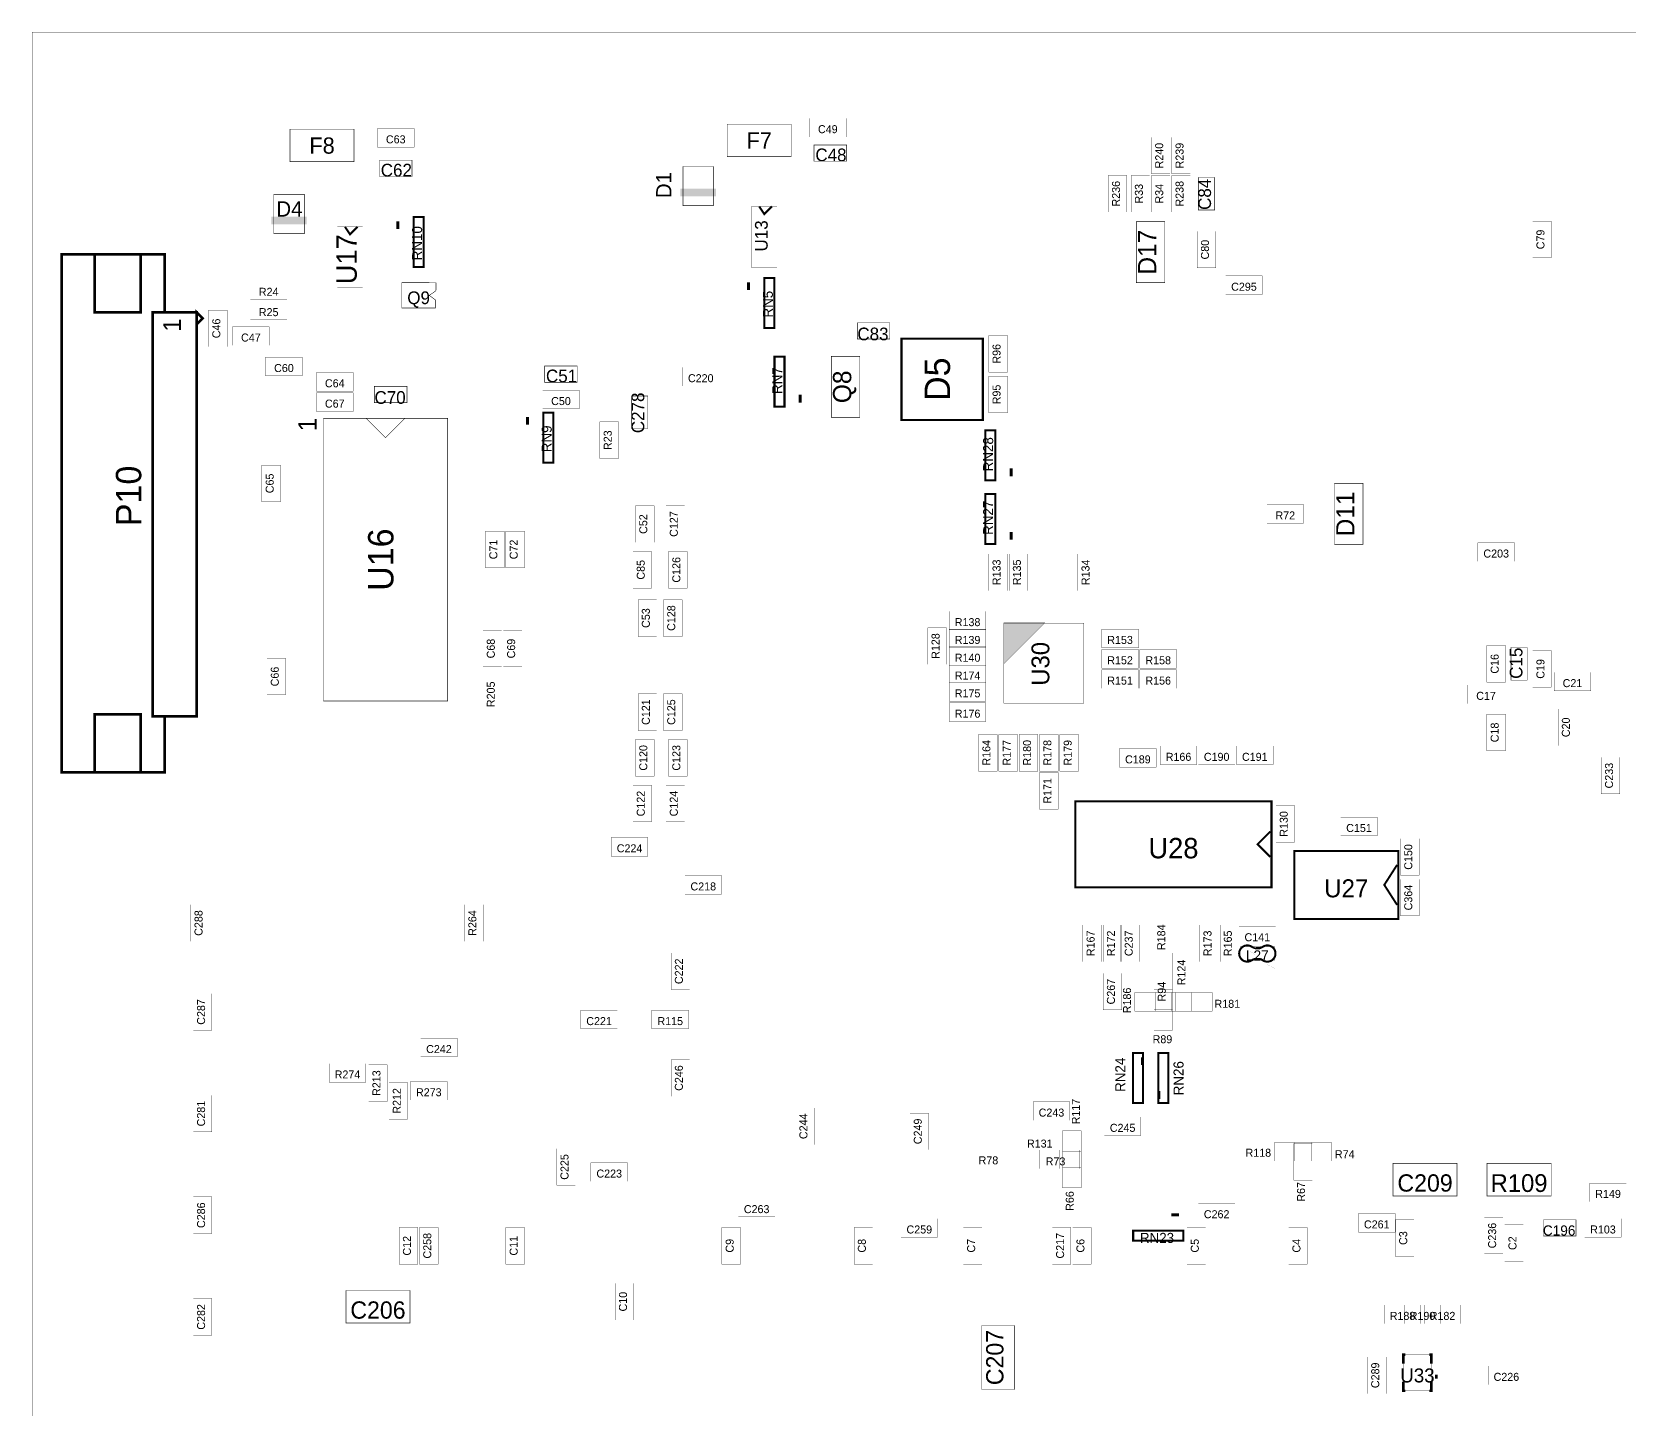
# Model space of a CAD drawing. Extents: x -13.6 to 13.6, y -11.8 to 11.8.
# Drawn here: x -13.6 to -0.03, y 0.07 to 11.77 of the extents above; entities that cross this region are included whole.
import ezdxf
from ezdxf.enums import TextEntityAlignment as Align

# ---------------------------------------------------------------- set-up
doc = ezdxf.new("R2010")
doc.units = 0
for name, color, linetype in [('ASSEMBLY_OUTLIN', 15, 'CONTINUOUS'), ('ASSEMBLY_REF_DE', 15, 'CONTINUOUS'), ('BOARD_OUTLINE', 10, 'CONTINUOUS')]:
    doc.layers.add(name, color=color, linetype=linetype)
doc.styles.add('STYLE_0', font='TXT', dxfattribs={"height": 0.1295399})
doc.styles.add('STYLE_12', font='TXT', dxfattribs={"height": 0.1381759})
doc.styles.add('STYLE_13', font='TXT', dxfattribs={"height": 0.1295399})
doc.styles.add('STYLE_14', font='TXT', dxfattribs={"height": 0.0849999})
doc.styles.add('STYLE_16', font='TXT', dxfattribs={"height": 0.1468119})
doc.styles.add('STYLE_17', font='TXT', dxfattribs={"height": 0.1079499})
doc.styles.add('STYLE_18', font='TXT', dxfattribs={"height": 0.1511299})
doc.styles.add('STYLE_19', font='TXT', dxfattribs={"height": 0.1079499})
doc.styles.add('STYLE_2', font='TXT', dxfattribs={"height": 0.1468119})
doc.styles.add('STYLE_20', font='TXT', dxfattribs={"height": 0.0849999})
doc.styles.add('STYLE_22', font='TXT', dxfattribs={"height": 0.0679999})
doc.styles.add('STYLE_23', font='TXT', dxfattribs={"height": 0.0679999})
doc.styles.add('STYLE_24', font='TXT', dxfattribs={"height": 0.1189999})
doc.styles.add('STYLE_25', font='TXT', dxfattribs={"height": 0.0863599})
doc.styles.add('STYLE_28', font='TXT', dxfattribs={"height": 0.1512999})
doc.styles.add('STYLE_3', font='TXT', dxfattribs={"height": 0.1727199})
doc.styles.add('STYLE_31', font='TXT', dxfattribs={"height": 0.155448})
doc.styles.add('STYLE_5', font='TXT', dxfattribs={"height": 0.1529999})
doc.styles.add('STYLE_52', font='TXT', dxfattribs={"height": 0.1733999})
doc.styles.add('STYLE_9', font='TXT', dxfattribs={"height": 0.2158999})

msp = doc.modelspace()

# ---------------------------------------------------------------- linework, layer by layer
at = {"layer": 'ASSEMBLY_OUTLIN'}
for points, const_width in [([(-6.68457, 10.873285), (-6.68457, 11.031385), (-6.99567, 11.031385), (-6.99567, 10.873285), (-6.68457, 10.873285)], 0.002), ([(-10.864496, 10.663029), (-10.864496, 10.939381), (-11.408564, 10.939381), (-11.408564, 10.663029), (-10.864496, 10.663029)], 0.004318), ([(-10.35487, 10.786925), (-10.35487, 10.945025), (-10.66597, 10.945025), (-10.66597, 10.786925), (-10.35487, 10.786925)], 0.002), ([(-7.151016, 10.706209), (-7.151016, 10.982561), (-7.695084, 10.982561), (-7.695084, 10.706209), (-7.151016, 10.706209)], 0.004318), ([(-3.93278, 10.559295), (-3.93278, 10.870395), (-4.09088, 10.870395), (-4.09088, 10.559295), (-3.93278, 10.559295)], 0.002), ([(-3.76006, 10.559295), (-3.76006, 10.870395), (-3.91816, 10.870395), (-3.91816, 10.559295), (-3.76006, 10.559295)], 0.002), ([(-6.680354, 10.667347), (-6.680354, 10.805523), (-6.956706, 10.805523), (-6.956706, 10.667347), (-6.680354, 10.667347)], 0.004318), ([(-10.372244, 10.537807), (-10.372244, 10.675983), (-10.648596, 10.675983), (-10.648596, 10.537807), (-10.372244, 10.537807)], 0.004318), ([(-7.81201, 10.289165), (-7.81201, 10.622365), (-8.07041, 10.622365), (-8.07041, 10.289165), (-7.81201, 10.289165)], 0.0051), ([(-4.29981, 10.235445), (-4.29981, 10.546545), (-4.45791, 10.546545), (-4.45791, 10.235445), (-4.29981, 10.235445)], 0.002), ([(-4.1055, 10.235445), (-4.1055, 10.546545), (-4.2636, 10.546545), (-4.2636, 10.235445), (-4.1055, 10.235445)], 0.002), ([(-3.93278, 10.235445), (-3.93278, 10.546545), (-4.09088, 10.546545), (-4.09088, 10.235445), (-3.93278, 10.235445)], 0.002), ([(-3.76006, 10.235445), (-3.76006, 10.546545), (-3.91816, 10.546545), (-3.91816, 10.235445), (-3.76006, 10.235445)], 0.002), ([(-3.554122, 10.252819), (-3.554122, 10.529171), (-3.692298, 10.529171), (-3.692298, 10.252819), (-3.554122, 10.252819)], 0.004318), ([(-11.288, 10.051675), (-11.288, 10.384875), (-11.5464, 10.384875), (-11.5464, 10.051675), (-11.288, 10.051675)], 0.0051), ([(-10.2735777, 9.7682531), (-10.2735777, 10.1932738), (-10.3585991, 10.1932738), (-10.3585991, 9.7682531), (-10.2735777, 9.7682531)], 0.017272), ([(-7.27192, 9.764885), (-7.27192, 10.283045), (-7.48782, 10.283045), (-7.48782, 9.764885), (-7.27192, 9.764885)], 0.002), ([(-7.3151, 10.283045), (-7.37987, 10.218275), (-7.42305, 10.283045)], 0.017272), ([(-10.79109, 9.592165), (-10.79109, 10.110325), (-11.00699, 10.110325), (-11.00699, 9.592165), (-10.79109, 9.592165)], 0.002), ([(-10.83427, 10.110325), (-10.89904, 10.045555), (-10.94222, 10.110325)], 0.017272), ([(-10.49291, 10.157585), (-10.49291, 10.091285)], 0.0255), ([(-3.977286, 9.635345), (-3.977286, 10.153505), (-4.219094, 10.153505), (-4.219094, 9.635345), (-3.977286, 9.635345)], 0.004318), ([(-3.54416, 9.760465), (-3.54416, 10.071565), (-3.70226, 10.071565), (-3.70226, 9.760465), (-3.54416, 9.760465)], 0.002), ([(-0.69428, 9.846825), (-0.69428, 10.157925), (-0.85238, 10.157925), (-0.85238, 9.846825), (-0.69428, 9.846825)], 0.002), ([(-12.47375, 9.384085), (-12.4734454, 9.877085), (-13.34925, 9.877085), (-13.34925, 5.474085), (-12.47375, 5.474085), (-12.47375, 5.950085), (-12.20175, 5.950085), (-12.20175, 9.384085), (-12.47375, 9.384085)], 0.0221), ([(-12.67775, 9.384085), (-12.67775, 9.877085), (-13.06875, 9.877085), (-13.06875, 9.384085), (-12.67775, 9.384085)], 0.0221), ([(-11.43437, 9.491525), (-11.43437, 9.649625), (-11.74547, 9.649625), (-11.74547, 9.491525), (-11.43437, 9.491525)], 0.002), ([(-10.168348, 9.634395), (-10.169298, 9.566257), (-10.225432, 9.527395), (-10.173616, 9.488533), (-10.173616, 9.419445), (-10.458604, 9.419445), (-10.458604, 9.635345), (-10.168348, 9.634395)], 0.004318), ([(-7.51349, 9.639425), (-7.51349, 9.573125)], 0.0255), ([(-7.2941577, 9.2500931), (-7.2941577, 9.6751138), (-7.3791791, 9.6751138), (-7.3791791, 9.2500931), (-7.2941577, 9.2500931)], 0.017272), ([(-3.1494234, 9.534705), (-3.1494234, 9.692805), (-3.4605234, 9.692805), (-3.4605234, 9.534705), (-3.1494234, 9.534705)], 0.002), ([(-12.20175, 5.950085), (-12.20175, 9.384085), (-12.57575, 9.384085), (-12.57575, 5.950085), (-12.20175, 5.950085)], 0.0221), ([(-12.20175, 9.384085), (-12.15075, 9.333085), (-12.20175, 9.282085), (-12.20175, 9.384085)], 0.0221), ([(-11.94267, 9.091175), (-11.94267, 9.402275), (-12.10077, 9.402275), (-12.10077, 9.091175), (-11.94267, 9.091175)], 0.002), ([(-11.43437, 9.318805), (-11.43437, 9.476905), (-11.74547, 9.476905), (-11.74547, 9.318805), (-11.43437, 9.318805)], 0.002), ([(-11.5855, 9.102905), (-11.5855, 9.261005), (-11.8966, 9.261005), (-11.8966, 9.102905), (-11.5855, 9.102905)], 0.002), ([(-6.313324, 9.156047), (-6.313324, 9.294223), (-6.589676, 9.294223), (-6.589676, 9.156047), (-6.313324, 9.156047)], 0.004318), ([(-5.52313, 8.469485), (-5.52313, 9.160365), (-6.21401, 9.160365), (-6.21401, 8.469485), (-5.52313, 8.469485)], 0.017272), ([(-5.31454, 8.875275), (-5.31454, 9.186375), (-5.47264, 9.186375), (-5.47264, 8.875275), (-5.31454, 8.875275)], 0.002), ([(-11.30483, 8.843825), (-11.30483, 9.001925), (-11.61593, 9.001925), (-11.61593, 8.843825), (-11.30483, 8.843825)], 0.002), ([(-7.2078409, 8.5808462), (-7.2078409, 9.0058669), (-7.2928623, 9.0058669), (-7.2928623, 8.5808462), (-7.2078409, 8.5808462)], 0.017272), ([(-6.568086, 8.491075), (-6.568086, 9.009235), (-6.809894, 9.009235), (-6.809894, 8.491075), (-6.568086, 8.491075)], 0.004318), ([(-10.87303, 8.714285), (-10.87303, 8.872385), (-11.18413, 8.872385), (-11.18413, 8.714285), (-10.87303, 8.714285)], 0.002), ([(-8.968894, 8.789017), (-8.968894, 8.927193), (-9.245246, 8.927193), (-9.245246, 8.789017), (-8.968894, 8.789017)], 0.004318), ([(-7.76407, 8.757465), (-7.76407, 8.915565), (-8.07517, 8.915565), (-8.07517, 8.757465), (-7.76407, 8.757465)], 0.002), ([(-5.31454, 8.529835), (-5.31454, 8.840935), (-5.47264, 8.840935), (-5.47264, 8.529835), (-5.31454, 8.529835)], 0.002), ([(-10.87303, 8.541565), (-10.87303, 8.699665), (-11.18413, 8.699665), (-11.18413, 8.541565), (-10.87303, 8.541565)], 0.002), ([(-10.415424, 8.616297), (-10.415424, 8.754473), (-10.691776, 8.754473), (-10.691776, 8.616297), (-10.415424, 8.616297)], 0.004318), ([(-8.95152, 8.563155), (-8.95152, 8.721255), (-9.26262, 8.721255), (-9.26262, 8.563155), (-8.95152, 8.563155)], 0.002), ([(-7.07353, 8.616535), (-7.07353, 8.682835)], 0.0255), ([(-8.368692, 8.396079), (-8.368692, 8.672431), (-8.506868, 8.672431), (-8.506868, 8.396079), (-8.368692, 8.396079)], 0.004318), ([(-10.069984, 6.081631), (-10.069984, 8.482439), (-11.123576, 8.482439), (-11.123576, 6.081631), (-10.069984, 6.081631)], 0.004318), ([(-10.760864, 8.482439), (-10.59678, 8.318355), (-10.432696, 8.482439)], 0.004318), ([(-9.39182, 8.495155), (-9.39182, 8.428855)], 0.0255), ([(-9.1724877, 8.1058231), (-9.1724877, 8.5308438), (-9.2575091, 8.5308438), (-9.2575091, 8.1058231), (-9.1724877, 8.1058231)], 0.017272), ([(-8.61781, 8.141215), (-8.61781, 8.452315), (-8.77591, 8.452315), (-8.77591, 8.141215), (-8.61781, 8.141215)], 0.002), ([(-5.4158709, 7.9547362), (-5.4158709, 8.3797569), (-5.5008923, 8.3797569), (-5.5008923, 7.9547362), (-5.4158709, 7.9547362)], 0.017272), ([(-11.48928, 7.774185), (-11.48928, 8.085285), (-11.64738, 8.085285), (-11.64738, 7.774185), (-11.48928, 7.774185)], 0.002), ([(-5.28156, 7.990425), (-5.28156, 8.056725)], 0.0255), ([(-2.293266, 7.411575), (-2.293266, 7.929735), (-2.535074, 7.929735), (-2.535074, 7.411575), (-2.293266, 7.411575)], 0.004318), ([(-8.31555, 7.428745), (-8.31555, 7.739845), (-8.47365, 7.739845), (-8.47365, 7.428745), (-8.31555, 7.428745)], 0.002), ([(-8.05647, 7.428745), (-8.05647, 7.739845), (-8.21457, 7.739845), (-8.21457, 7.428745), (-8.05647, 7.428745)], 0.002), ([(-5.4158709, 7.4149862), (-5.4158709, 7.8400069), (-5.5008923, 7.8400069), (-5.5008923, 7.4149862), (-5.4158709, 7.4149862)], 0.017272), ([(-2.79837, 7.591605), (-2.79837, 7.749705), (-3.10947, 7.749705), (-3.10947, 7.591605), (-2.79837, 7.591605)], 0.002), ([(-9.58936, 7.212845), (-9.58936, 7.523945), (-9.74746, 7.523945), (-9.74746, 7.212845), (-9.58936, 7.212845)], 0.002), ([(-9.41664, 7.212845), (-9.41664, 7.523945), (-9.57474, 7.523945), (-9.57474, 7.212845), (-9.41664, 7.212845)], 0.002), ([(-5.28156, 7.450675), (-5.28156, 7.516975)], 0.0255), ([(-8.33714, 7.040125), (-8.33714, 7.351225), (-8.49524, 7.351225), (-8.49524, 7.040125), (-8.33714, 7.040125)], 0.002), ([(-8.03488, 7.040125), (-8.03488, 7.351225), (-8.19298, 7.351225), (-8.19298, 7.040125), (-8.03488, 7.040125)], 0.002), ([(-5.31454, 7.018535), (-5.31454, 7.329635), (-5.47264, 7.329635), (-5.47264, 7.018535), (-5.31454, 7.018535)], 0.002), ([(-5.14182, 7.018535), (-5.14182, 7.329635), (-5.29992, 7.329635), (-5.29992, 7.018535), (-5.14182, 7.018535)], 0.002), ([(-4.55889, 7.018535), (-4.55889, 7.329635), (-4.71699, 7.329635), (-4.71699, 7.018535), (-4.55889, 7.018535)], 0.002), ([(-1.0064, 7.267755), (-1.0064, 7.425855), (-1.3175, 7.425855), (-1.3175, 7.267755), (-1.0064, 7.267755)], 0.002), ([(-8.29396, 6.629915), (-8.29396, 6.941015), (-8.45206, 6.941015), (-8.45206, 6.629915), (-8.29396, 6.629915)], 0.002), ([(-8.07806, 6.629915), (-8.07806, 6.941015), (-8.23616, 6.941015), (-8.23616, 6.629915), (-8.07806, 6.629915)], 0.002), ([(-5.49712, 6.684825), (-5.49712, 6.842925), (-5.80822, 6.842925), (-5.80822, 6.684825), (-5.49712, 6.684825)], 0.002), ([(-9.61095, 6.370835), (-9.61095, 6.681935), (-9.76905, 6.681935), (-9.76905, 6.370835), (-9.61095, 6.370835)], 0.002), ([(-9.43823, 6.370835), (-9.43823, 6.681935), (-9.59633, 6.681935), (-9.59633, 6.370835), (-9.43823, 6.370835)], 0.002), ([(-5.8327, 6.392425), (-5.8327, 6.703525), (-5.9908, 6.703525), (-5.9908, 6.392425), (-5.8327, 6.392425)], 0.002), ([(-5.49712, 6.533695), (-5.49712, 6.691795), (-5.80822, 6.691795), (-5.80822, 6.533695), (-5.49712, 6.533695)], 0.002), ([(-5.34497, 6.745345), (-5.34497, 6.396845), (-4.99647, 6.745345), (-5.34497, 6.745345)], 0.002), ([(-4.66497, 6.062285), (-4.66497, 6.742285), (-5.34497, 6.742285), (-5.34497, 6.062285), (-4.66497, 6.062285)], 0.002), ([(-4.20172, 6.533695), (-4.20172, 6.691795), (-4.51282, 6.691795), (-4.51282, 6.533695), (-4.20172, 6.533695)], 0.002), ([(-5.49712, 6.382565), (-5.49712, 6.540665), (-5.80822, 6.540665), (-5.80822, 6.382565), (-5.49712, 6.382565)], 0.002), ([(-4.20172, 6.360975), (-4.20172, 6.519075), (-4.51282, 6.519075), (-4.51282, 6.360975), (-4.20172, 6.360975)], 0.002), ([(-3.87787, 6.360975), (-3.87787, 6.519075), (-4.18897, 6.519075), (-4.18897, 6.360975), (-3.87787, 6.360975)], 0.002), ([(-1.0829, 6.241295), (-1.0829, 6.552395), (-1.241, 6.552395), (-1.241, 6.241295), (-1.0829, 6.241295)], 0.002), ([(-0.898552, 6.258669), (-0.898552, 6.535021), (-1.036728, 6.535021), (-1.036728, 6.258669), (-0.898552, 6.258669)], 0.004318), ([(-11.4461, 6.133345), (-11.4461, 6.444445), (-11.6042, 6.444445), (-11.6042, 6.133345), (-11.4461, 6.133345)], 0.002), ([(-5.49712, 6.231435), (-5.49712, 6.389535), (-5.80822, 6.389535), (-5.80822, 6.231435), (-5.49712, 6.231435)], 0.002), ([(-0.69428, 6.198115), (-0.69428, 6.509215), (-0.85238, 6.509215), (-0.85238, 6.198115), (-0.69428, 6.198115)], 0.002), ([(-9.61095, 5.982215), (-9.61095, 6.293315), (-9.76905, 6.293315), (-9.76905, 5.982215), (-9.61095, 5.982215)], 0.002), ([(-4.20172, 6.188255), (-4.20172, 6.346355), (-4.51282, 6.346355), (-4.51282, 6.188255), (-4.20172, 6.188255)], 0.002), ([(-3.87787, 6.188255), (-3.87787, 6.346355), (-4.18897, 6.346355), (-4.18897, 6.188255), (-3.87787, 6.188255)], 0.002), ([(-0.3587, 6.166665), (-0.3587, 6.324765), (-0.6698, 6.324765), (-0.6698, 6.166665), (-0.3587, 6.166665)], 0.002), ([(-8.29396, 5.831085), (-8.29396, 6.142185), (-8.45206, 6.142185), (-8.45206, 5.831085), (-8.29396, 5.831085)], 0.002), ([(-8.07806, 5.831085), (-8.07806, 6.142185), (-8.23616, 6.142185), (-8.23616, 5.831085), (-8.07806, 5.831085)], 0.002), ([(-5.49712, 6.080305), (-5.49712, 6.238405), (-5.80822, 6.238405), (-5.80822, 6.080305), (-5.49712, 6.080305)], 0.002), ([(-1.09276, 6.058715), (-1.09276, 6.216815), (-1.40386, 6.216815), (-1.40386, 6.058715), (-1.09276, 6.058715)], 0.002), ([(-12.67775, 5.474085), (-12.67775, 5.967085), (-13.06875, 5.967085), (-13.06875, 5.474085), (-12.67775, 5.474085)], 0.0221), ([(-5.49712, 5.907585), (-5.49712, 6.065685), (-5.80822, 6.065685), (-5.80822, 5.907585), (-5.49712, 5.907585)], 0.002), ([(-1.0829, 5.658365), (-1.0829, 5.969465), (-1.241, 5.969465), (-1.241, 5.658365), (-1.0829, 5.658365)], 0.002), ([(-0.47838, 5.701545), (-0.47838, 6.012645), (-0.63648, 6.012645), (-0.63648, 5.701545), (-0.47838, 5.701545)], 0.002), ([(-8.31555, 5.442465), (-8.31555, 5.753565), (-8.47365, 5.753565), (-8.47365, 5.442465), (-8.31555, 5.442465)], 0.002), ([(-8.03488, 5.442465), (-8.03488, 5.753565), (-8.19298, 5.753565), (-8.19298, 5.442465), (-8.03488, 5.442465)], 0.002), ([(-5.4009, 5.485645), (-5.4009, 5.796745), (-5.559, 5.796745), (-5.559, 5.485645), (-5.4009, 5.485645)], 0.002), ([(-5.22818, 5.485645), (-5.22818, 5.796745), (-5.38628, 5.796745), (-5.38628, 5.485645), (-5.22818, 5.485645)], 0.002), ([(-5.05546, 5.485645), (-5.05546, 5.796745), (-5.21356, 5.796745), (-5.21356, 5.485645), (-5.05546, 5.485645)], 0.002), ([(-4.88274, 5.485645), (-4.88274, 5.796745), (-5.04084, 5.796745), (-5.04084, 5.485645), (-4.88274, 5.485645)], 0.002), ([(-4.71002, 5.485645), (-4.71002, 5.796745), (-4.86812, 5.796745), (-4.86812, 5.485645), (-4.71002, 5.485645)], 0.002), ([(-3.70515, 5.540555), (-3.70515, 5.698655), (-4.01625, 5.698655), (-4.01625, 5.540555), (-3.70515, 5.540555)], 0.002), ([(-3.3813, 5.540555), (-3.3813, 5.698655), (-3.6924, 5.698655), (-3.6924, 5.540555), (-3.3813, 5.540555)], 0.002), ([(-3.05745, 5.540555), (-3.05745, 5.698655), (-3.36855, 5.698655), (-3.36855, 5.540555), (-3.05745, 5.540555)], 0.002), ([(-4.05059, 5.518965), (-4.05059, 5.677065), (-4.36169, 5.677065), (-4.36169, 5.518965), (-4.05059, 5.518965)], 0.002), ([(-0.11135, 5.291335), (-0.11135, 5.602435), (-0.26945, 5.602435), (-0.26945, 5.291335), (-0.11135, 5.291335)], 0.002), ([(-4.88274, 5.161795), (-4.88274, 5.472895), (-5.04084, 5.472895), (-5.04084, 5.161795), (-4.88274, 5.161795)], 0.002), ([(-8.33714, 5.053845), (-8.33714, 5.364945), (-8.49524, 5.364945), (-8.49524, 5.053845), (-8.33714, 5.053845)], 0.002), ([(-8.05647, 5.053845), (-8.05647, 5.364945), (-8.21457, 5.364945), (-8.21457, 5.053845), (-8.05647, 5.053845)], 0.002), ([(-3.07088, 4.498455), (-3.07088, 5.229455), (-4.73688, 5.229455), (-4.73688, 4.498455), (-3.07088, 4.498455)], 0.017272), ([(-2.87487, 4.881125), (-2.87487, 5.192225), (-3.03297, 5.192225), (-3.03297, 4.881125), (-2.87487, 4.881125)], 0.002), ([(-2.17226, 4.936035), (-2.17226, 5.094135), (-2.48336, 5.094135), (-2.48336, 4.936035), (-2.17226, 4.936035)], 0.002), ([(-8.36859, 4.763315), (-8.36859, 4.921415), (-8.67969, 4.921415), (-8.67969, 4.763315), (-8.36859, 4.763315)], 0.002), ([(-3.08108, 4.756005), (-3.18903, 4.863955), (-3.08108, 4.971905)], 0.017272), ([(-1.81696, 4.600455), (-1.81696, 4.911555), (-1.97506, 4.911555), (-1.97506, 4.600455), (-1.81696, 4.600455)], 0.002), ([(-1.99376, 4.229515), (-1.99376, 4.807515), (-2.87776, 4.807515), (-2.87776, 4.229515), (-1.99376, 4.229515)], 0.017), ([(-2.00396, 4.348515), (-2.11276, 4.518515), (-2.00396, 4.688515)], 0.017), ([(-7.74248, 4.439465), (-7.74248, 4.597565), (-8.05358, 4.597565), (-8.05358, 4.439465), (-7.74248, 4.439465)], 0.002), ([(-1.81696, 4.255015), (-1.81696, 4.566115), (-1.97506, 4.566115), (-1.97506, 4.255015), (-1.81696, 4.255015)], 0.002), ([(-12.0938, 4.039115), (-12.0938, 4.350215), (-12.2519, 4.350215), (-12.2519, 4.039115), (-12.0938, 4.039115)], 0.002), ([(-9.7676934, 4.039115), (-9.7676934, 4.350215), (-9.9257934, 4.350215), (-9.9257934, 4.039115), (-9.7676934, 4.039115)], 0.002), ([(-4.51571, 3.866395), (-4.51571, 4.177495), (-4.67381, 4.177495), (-4.67381, 3.866395), (-4.51571, 3.866395)], 0.002), ([(-4.34299, 3.866395), (-4.34299, 4.177495), (-4.50109, 4.177495), (-4.50109, 3.866395), (-4.34299, 3.866395)], 0.002), ([(-4.19186, 3.866395), (-4.19186, 4.177495), (-4.34996, 4.177495), (-4.34996, 3.866395), (-4.19186, 3.866395)], 0.002), ([(-3.52257, 3.866395), (-3.52257, 4.177495), (-3.68067, 4.177495), (-3.68067, 3.866395), (-3.52257, 3.866395)], 0.002), ([(-3.34985, 3.866395), (-3.34985, 4.177495), (-3.50795, 4.177495), (-3.50795, 3.866395), (-3.34985, 3.866395)], 0.002), ([(-3.03586, 4.007665), (-3.03586, 4.165765), (-3.34696, 4.165765), (-3.34696, 4.007665), (-3.03586, 4.007665)], 0.002), ([(-8.01329, 3.628905), (-8.01329, 3.940005), (-8.17139, 3.940005), (-8.17139, 3.628905), (-8.01329, 3.628905)], 0.002), ([(-3.91119, 3.628905), (-3.91119, 3.940005), (-4.06929, 3.940005), (-4.06929, 3.628905), (-3.91119, 3.628905)], 0.002), ([(-3.2086388, 3.8896415), (-3.1711586, 3.8896415), (-3.1710859, 3.8895584), (-3.165491, 3.8879958), (-3.1600205, 3.8860419), (-3.1547017, 3.8837065), (-3.1495609, 3.8810013), (-3.1445765, 3.8779078), (-3.144777, 3.8780702), (-3.1396872, 3.8749567), (-3.1343478, 3.8722939), (-3.1287985, 3.8701019), (-3.1230808, 3.8683968), (-3.1172372, 3.8671914), (-3.1113115, 3.8664948), (-3.1053477, 3.866312), (-3.0993905, 3.8666446), (-3.0934841, 3.8674899), (-3.0876727, 3.8688417), (-3.0819996, 3.87069), (-3.0765072, 3.8730208), (-3.0712363, 3.8758169), (-3.0662264, 3.8790573), (-3.0615147, 3.882718), (-3.0571365, 3.8867715), (-3.0531245, 3.8911877), (-3.0495083, 3.8959336), (-3.0463153, 3.9009739), (-3.0435691, 3.9062709), (-3.0412901, 3.911785), (-3.0394954, 3.9174753), (-3.0381983, 3.9232991), (-3.0374087, 3.9292132), (-3.0371324, 3.9351734), (-3.0373713, 3.9411351), (-3.0381238, 3.9470541), (-3.0393841, 3.952886), (-3.041143, 3.9585874), (-3.0433873, 3.9641157), (-3.0461002, 3.9694299), (-3.0492616, 3.9744901), (-3.0528478, 3.9792587), (-3.056832, 3.9836999), (-3.0611846, 3.9877809), (-3.0658732, 3.9914711), (-3.0708627, 3.994743), (-3.0761158, 3.9975721), (-3.0815935, 3.9999374), (-3.0872549, 4.0018213), (-3.0930577, 4.0032095), (-3.0989587, 4.004092), (-3.1049137, 4.004462), (-3.1108785, 4.0043167), (-3.1168085, 4.0036573), (-3.1226595, 4.0024887), (-3.1283879, 4.0008195), (-3.1339508, 3.9986624), (-3.1393069, 3.9960332), (-3.1446369, 3.9928046), (-3.1446967, 3.9928367), (-3.1496298, 3.9897715), (-3.154767, 3.9870624), (-3.1600828, 3.9847228), (-3.1655505, 3.9827646), (-3.1711986, 3.9811839), (-3.1712881, 3.9810967), (-3.2087683, 3.9810967), (-3.2095577, 3.9814013), (-3.2160304, 3.9828807), (-3.2223625, 3.9848778), (-3.2285128, 3.9873795), (-3.2344661, 3.9903835), (-3.2344646, 3.9903835), (-3.2394017, 3.993822), (-3.2446191, 3.9968179), (-3.2500773, 3.9993486), (-3.255735, 4.001395), (-3.2615494, 4.0029415), (-3.2674761, 4.0039765), (-3.2734704, 4.0044919), (-3.2794869, 4.004484), (-3.2854798, 4.0039528), (-3.2914038, 4.0029024), (-3.297214, 4.0013407), (-3.3028663, 3.9992795), (-3.308318, 3.9967345), (-3.3135276, 3.9937249), (-3.3184556, 3.9902736), (-3.3230648, 3.9864067), (-3.3273202, 3.9821535), (-3.3311894, 3.9775464), (-3.3346434, 3.9726202), (-3.3376557, 3.9674121), (-3.3402035, 3.9619618), (-3.3422677, 3.9563106), (-3.3438324, 3.9505012), (-3.344886, 3.9445777), (-3.3454203, 3.938585), (-3.3454313, 3.9325687), (-3.344919, 3.9265741), (-3.3438872, 3.9206468), (-3.3423437, 3.9148317), (-3.3403003, 3.9091729), (-3.3377724, 3.9037133), (-3.3347792, 3.8984943), (-3.3313434, 3.8935554), (-3.327491, 3.8889341), (-3.3232513, 3.8846654), (-3.3186563, 3.8807817), (-3.3137409, 3.8773123), (-3.3085424, 3.8742836), (-3.3031001, 3.8717187), (-3.2974554, 3.8696368), (-3.2916509, 3.8680537), (-3.2857308, 3.8669816), (-3.2797398, 3.8664284), (-3.2737235, 3.8663985), (-3.2677273, 3.866892), (-3.2617968, 3.8679052), (-3.2559769, 3.8694304), (-3.2503117, 3.8714561), (-3.2448443, 3.8739668), (-3.2396158, 3.8769435), (-3.2345029, 3.8804879), (-3.2343797, 3.8803546), (-3.2284525, 3.8833468), (-3.2223031, 3.8858506), (-3.2159717, 3.88785), (-3.2094713, 3.8893369)], 0.017272), ([(-3.044598, 3.875133), (-3.044598, 3.996037), (-3.338222, 3.996037), (-3.338222, 3.875133), (-3.044598, 3.875133)], 0.002), ([(-3.2087683, 3.9810967), (-3.2095456, 3.981399)], 0.002), ([(-3.1712017, 3.9811831), (-3.1712881, 3.9810967)], 0.002), ([(-3.1446461, 3.9927985), (-3.1446892, 3.9928417)], 0.002), ([(-3.2345036, 3.8804873), (-3.2343741, 3.8803578)], 0.002), ([(-3.2094592, 3.8893392), (-3.2086388, 3.8896415)], 0.002), ([(-3.1711586, 3.8896415), (-3.1710722, 3.8895551)], 0.002), ([(-4.34299, 3.456185), (-4.34299, 3.767285), (-4.50109, 3.767285), (-4.50109, 3.456185), (-4.34299, 3.456185)], 0.002), ([(-3.91119, 3.456185), (-3.91119, 3.767285), (-4.06929, 3.767285), (-4.06929, 3.456185), (-3.91119, 3.456185)], 0.002), ([(-12.07221, 3.283465), (-12.07221, 3.594565), (-12.23031, 3.594565), (-12.23031, 3.283465), (-12.07221, 3.283465)], 0.002), ([(-3.92105, 3.446325), (-3.92105, 3.604425), (-4.23215, 3.604425), (-4.23215, 3.446325), (-3.92105, 3.446325)], 0.002), ([(-3.91119, 3.283465), (-3.91119, 3.594565), (-4.06929, 3.594565), (-4.06929, 3.283465), (-3.91119, 3.283465)], 0.002), ([(-3.74833, 3.446325), (-3.74833, 3.604425), (-4.05943, 3.604425), (-4.05943, 3.446325), (-3.74833, 3.446325)], 0.002), ([(-3.57561, 3.446325), (-3.57561, 3.604425), (-3.88671, 3.604425), (-3.88671, 3.446325), (-3.57561, 3.446325)], 0.002), ([(-8.62767, 3.295195), (-8.62767, 3.453295), (-8.93877, 3.453295), (-8.93877, 3.295195), (-8.62767, 3.295195)], 0.002), ([(-8.02315, 3.295195), (-8.02315, 3.453295), (-8.33425, 3.453295), (-8.33425, 3.295195), (-8.02315, 3.295195)], 0.002), ([(-9.98784, 3.057705), (-9.98784, 3.215805), (-10.29894, 3.215805), (-10.29894, 3.057705), (-9.98784, 3.057705)], 0.002), ([(-10.76508, 2.841805), (-10.76508, 2.999905), (-11.07618, 2.999905), (-11.07618, 2.841805), (-10.76508, 2.841805)], 0.002), ([(-10.5825, 2.678945), (-10.5825, 2.990045), (-10.7406, 2.990045), (-10.7406, 2.678945), (-10.5825, 2.678945)], 0.002), ([(-8.01329, 2.722125), (-8.01329, 3.033225), (-8.17139, 3.033225), (-8.17139, 2.722125), (-8.01329, 2.722125)], 0.002), ([(-4.1636509, 2.6651862), (-4.1636509, 3.0902069), (-4.2486723, 3.0902069), (-4.2486723, 2.6651862), (-4.1636509, 2.6651862)], 0.017272), ([(-4.16704, 3.054475), (-4.16704, 2.988175)], 0.0255), ([(-3.9477077, 2.6651431), (-3.9477077, 3.0901638), (-4.0327291, 3.0901638), (-4.0327291, 2.6651431), (-3.9477077, 2.6651431)], 0.017272), ([(-10.0742, 2.690675), (-10.0742, 2.848775), (-10.3853, 2.848775), (-10.3853, 2.690675), (-10.0742, 2.690675)], 0.002), ([(-12.07221, 2.419865), (-12.07221, 2.730965), (-12.23031, 2.730965), (-12.23031, 2.419865), (-12.07221, 2.419865)], 0.002), ([(-10.40978, 2.527815), (-10.40978, 2.838915), (-10.56788, 2.838915), (-10.56788, 2.527815), (-10.40978, 2.527815)], 0.002), ([(-4.02934, 2.700875), (-4.02934, 2.767175)], 0.0255), ([(-6.95538, 2.311915), (-6.95538, 2.623015), (-7.11348, 2.623015), (-7.11348, 2.311915), (-6.95538, 2.311915)], 0.002), ([(-5.98383, 2.268735), (-5.98383, 2.579835), (-6.14193, 2.579835), (-6.14193, 2.268735), (-5.98383, 2.268735)], 0.002), ([(-4.78465, 2.517955), (-4.78465, 2.676055), (-5.09575, 2.676055), (-5.09575, 2.517955), (-4.78465, 2.517955)], 0.002), ([(-4.18013, 2.388415), (-4.18013, 2.546515), (-4.49123, 2.546515), (-4.49123, 2.388415), (-4.18013, 2.388415)], 0.002), ([(-4.68843, 2.117605), (-4.68843, 2.428705), (-4.84653, 2.428705), (-4.84653, 2.117605), (-4.68843, 2.117605)], 0.002), ([(-2.7336, 2.172515), (-2.7336, 2.330615), (-3.0447, 2.330615), (-3.0447, 2.172515), (-2.7336, 2.172515)], 0.002), ([(-2.72374, 2.009655), (-2.72374, 2.320755), (-2.88184, 2.320755), (-2.88184, 2.009655), (-2.72374, 2.009655)], 0.002), ([(-2.56088, 2.172515), (-2.56088, 2.330615), (-2.87198, 2.330615), (-2.87198, 2.172515), (-2.56088, 2.172515)], 0.002), ([(-8.98484, 1.966475), (-8.98484, 2.277575), (-9.14294, 2.277575), (-9.14294, 1.966475), (-8.98484, 1.966475)], 0.002), ([(-5.04373, 2.107745), (-5.04373, 2.265845), (-5.35483, 2.265845), (-5.35483, 2.107745), (-5.04373, 2.107745)], 0.002), ([(-4.87101, 2.107745), (-4.87101, 2.265845), (-5.18211, 2.265845), (-5.18211, 2.107745), (-4.87101, 2.107745)], 0.002), ([(-4.69829, 2.107745), (-4.69829, 2.265845), (-5.00939, 2.265845), (-5.00939, 2.107745), (-4.69829, 2.107745)], 0.002), ([(-4.68843, 1.944885), (-4.68843, 2.255985), (-4.84653, 2.255985), (-4.84653, 1.944885), (-4.68843, 1.944885)], 0.002), ([(-8.54131, 1.999795), (-8.54131, 2.157895), (-8.85241, 2.157895), (-8.85241, 1.999795), (-8.54131, 1.999795)], 0.002), ([(-1.494436, 1.875899), (-1.494436, 2.152251), (-2.038504, 2.152251), (-2.038504, 1.875899), (-1.494436, 1.875899)], 0.004318), ([(-0.695606, 1.875899), (-0.695606, 2.152251), (-1.239674, 2.152251), (-1.239674, 1.875899), (-0.695606, 1.875899)], 0.004318), ([(-0.05644, 1.827075), (-0.05644, 1.985175), (-0.36754, 1.985175), (-0.36754, 1.827075), (-0.05644, 1.827075)], 0.002), ([(-12.07221, 1.556265), (-12.07221, 1.867365), (-12.23031, 1.867365), (-12.23031, 1.556265), (-12.07221, 1.556265)], 0.002), ([(-7.28909, 1.697535), (-7.28909, 1.855635), (-7.60019, 1.855635), (-7.60019, 1.697535), (-7.28909, 1.697535)], 0.002), ([(-3.3813, 1.654355), (-3.3813, 1.812455), (-3.6924, 1.812455), (-3.6924, 1.654355), (-3.3813, 1.654355)], 0.002), ([(-5.90733, 1.524815), (-5.90733, 1.682915), (-6.21843, 1.682915), (-6.21843, 1.524815), (-5.90733, 1.524815)], 0.002), ([(-3.85662, 1.715895), (-3.92292, 1.715895)], 0.0255), ([(-2.02113, 1.567995), (-2.02113, 1.726095), (-2.33223, 1.726095), (-2.33223, 1.567995), (-2.02113, 1.567995)], 0.002), ([(-1.86014, 1.361955), (-1.86014, 1.673055), (-2.01824, 1.673055), (-2.01824, 1.361955), (-1.86014, 1.361955)], 0.002), ([(-1.10449, 1.383545), (-1.10449, 1.694645), (-1.26259, 1.694645), (-1.26259, 1.383545), (-1.10449, 1.383545)], 0.002), ([(-0.93177, 1.318775), (-0.93177, 1.629875), (-1.08987, 1.629875), (-1.08987, 1.318775), (-0.93177, 1.318775)], 0.002), ([(-0.484024, 1.534777), (-0.484024, 1.672953), (-0.760376, 1.672953), (-0.760376, 1.534777), (-0.484024, 1.534777)], 0.004318), ([(-0.09962, 1.524815), (-0.09962, 1.682915), (-0.41072, 1.682915), (-0.41072, 1.524815), (-0.09962, 1.524815)], 0.002), ([(-10.32342, 1.297185), (-10.32342, 1.608285), (-10.48152, 1.608285), (-10.48152, 1.297185), (-10.32342, 1.297185)], 0.002), ([(-10.1507, 1.297185), (-10.1507, 1.608285), (-10.3088, 1.608285), (-10.3088, 1.297185), (-10.1507, 1.297185)], 0.002), ([(-9.41664, 1.297185), (-9.41664, 1.608285), (-9.57474, 1.608285), (-9.57474, 1.297185), (-9.41664, 1.297185)], 0.002), ([(-7.58149, 1.297185), (-7.58149, 1.608285), (-7.73959, 1.608285), (-7.73959, 1.297185), (-7.58149, 1.297185)], 0.002), ([(-6.45881, 1.297185), (-6.45881, 1.608285), (-6.61691, 1.608285), (-6.61691, 1.297185), (-6.45881, 1.297185)], 0.002), ([(-5.53044, 1.297185), (-5.53044, 1.608285), (-5.68854, 1.608285), (-5.68854, 1.297185), (-5.53044, 1.297185)], 0.002), ([(-4.77479, 1.297185), (-4.77479, 1.608285), (-4.93289, 1.608285), (-4.93289, 1.297185), (-4.77479, 1.297185)], 0.002), ([(-4.60207, 1.297185), (-4.60207, 1.608285), (-4.76017, 1.608285), (-4.76017, 1.297185), (-4.60207, 1.297185)], 0.002), ([(-3.8209312, 1.4965627), (-3.8209312, 1.5815841), (-4.245952, 1.5815841), (-4.245952, 1.4965627), (-3.8209312, 1.4965627)], 0.017272), ([(-3.63052, 1.297185), (-3.63052, 1.608285), (-3.78862, 1.608285), (-3.78862, 1.297185), (-3.63052, 1.297185)], 0.002), ([(-2.76692, 1.297185), (-2.76692, 1.608285), (-2.92502, 1.608285), (-2.92502, 1.297185), (-2.76692, 1.297185)], 0.002), ([(-8.48827, 0.822205), (-8.48827, 1.133305), (-8.64637, 1.133305), (-8.64637, 0.822205), (-8.48827, 0.822205)], 0.002), ([(-12.07221, 0.692665), (-12.07221, 1.003765), (-12.23031, 1.003765), (-12.23031, 0.692665), (-12.07221, 0.692665)], 0.002), ([(-10.389516, 0.796399), (-10.389516, 1.072751), (-10.933584, 1.072751), (-10.933584, 0.796399), (-10.389516, 0.796399)], 0.004318), ([(-1.80251, 0.790755), (-1.80251, 0.948855), (-2.11361, 0.948855), (-2.11361, 0.790755), (-1.80251, 0.790755)], 0.002), ([(-1.63251, 0.790755), (-1.63251, 0.948855), (-1.94361, 0.948855), (-1.94361, 0.790755), (-1.63251, 0.790755)], 0.002), ([(-1.46251, 0.790755), (-1.46251, 0.948855), (-1.77361, 0.948855), (-1.77361, 0.790755), (-1.46251, 0.790755)], 0.002), ([(-5.255414, 0.230741), (-5.255414, 0.774809), (-5.531766, 0.774809), (-5.531766, 0.230741), (-5.255414, 0.230741)], 0.004318), ([(-2.09763, 0.196095), (-2.09763, 0.507195), (-2.25573, 0.507195), (-2.25573, 0.196095), (-2.09763, 0.196095)], 0.002), ([(-1.93324, 0.526235), (-1.95024, 0.526235), (-1.95024, 0.449735)], 0.0221), ([(-1.71224, 0.220235), (-1.71224, 0.526235), (-1.95024, 0.526235), (-1.95024, 0.220235), (-1.71224, 0.220235)], 0.002), ([(-1.72924, 0.526235), (-1.71224, 0.526235), (-1.71224, 0.449735)], 0.0221), ([(-0.92004, 0.272595), (-0.92004, 0.430695), (-1.23114, 0.430695), (-1.23114, 0.272595), (-0.92004, 0.272595)], 0.002), ([(-1.93324, 0.220235), (-1.95024, 0.220235), (-1.95024, 0.296735)], 0.0221), ([(-1.72924, 0.220235), (-1.71224, 0.220235), (-1.71224, 0.296735)], 0.0221), ([(-1.67824, 0.322235), (-1.67824, 0.356235)], 0.0085), ([(-1.66974, 0.322235), (-1.66974, 0.356235)], 0.0221)]:
    msp.add_lwpolyline(points, dxfattribs=dict(at, const_width=const_width))
for points in [[(-8.09234, 10.369405), (-8.09234, 10.434175), (-7.79008, 10.369405), (-7.79008, 10.434175)], [(-11.56833, 10.131915), (-11.56833, 10.196685), (-11.26607, 10.131915), (-11.26607, 10.196685)], [(-5.34397, 6.3992591), (-5.34397, 6.744345), (-5.34397, 6.3992591), (-4.9988842, 6.744345)]]:
    msp.add_solid(points, dxfattribs=at)
at = {"layer": 'BOARD_OUTLINE', "const_width": 0.002}
msp.add_lwpolyline([(13.6, -11.328545), (13.6, 11.764595), (-13.6, 11.764595), (-13.6, -11.328545), (13.6, -11.328545)], dxfattribs=at)

# ---------------------------------------------------------------- texts
at = {"layer": 'ASSEMBLY_OUTLIN'}
for height, style, p in [(0.1512999, 'STYLE_28', (-12.4096349, 9.2743573)), (0.155448, 'STYLE_31', (-11.2611351, 8.430623))]:
    msp.add_text('1', height=height, rotation=90, dxfattribs=dict(at, style=style)).set_placement(p, align=Align.MIDDLE_CENTER)
at = {"layer": 'ASSEMBLY_REF_DE'}
for s, height, style, p in [('F8', 0.1381759, 'STYLE_12', (-11.13653, 10.8004052)), ('C63', 0.0679999, 'STYLE_23', (-10.51042, 10.8530226)), ('F7', 0.1381759, 'STYLE_12', (-7.42305, 10.8435852)), ('C49', 0.0679999, 'STYLE_23', (-6.84012, 10.9393826)), ('C48', 0.1079499, 'STYLE_19', (-6.8134347, 10.7209683)), ('C62', 0.1079499, 'STYLE_19', (-10.5053247, 10.5914283)), ('D4', 0.1295399, 'STYLE_13', (-11.4138816, 10.2616891)), ('C295', 0.0679999, 'STYLE_23', (-3.3049734, 9.6008026)), ('R24', 0.0679999, 'STYLE_23', (-11.58992, 9.5576226)), ('Q9', 0.1079499, 'STYLE_19', (-10.31611, 9.5068331)), ('R25', 0.0679999, 'STYLE_23', (-11.58992, 9.3849026)), ('C83', 0.1079499, 'STYLE_19', (-6.4565953, 9.1994779)), ('C47', 0.0679999, 'STYLE_23', (-11.74105, 9.1690026)), ('C60', 0.0679999, 'STYLE_23', (-11.46038, 8.9099226)), ('C51', 0.1079499, 'STYLE_19', (-9.1019747, 8.8426383)), ('C220', 0.0679999, 'STYLE_23', (-7.91962, 8.8235626)), ('C64', 0.0679999, 'STYLE_23', (-11.02858, 8.7803827)), ('C70', 0.1079499, 'STYLE_19', (-10.5586953, 8.6597279)), ('C67', 0.0679999, 'STYLE_23', (-11.02858, 8.6076626)), ('C50', 0.0679999, 'STYLE_23', (-9.10707, 8.6292526)), ('R72', 0.0679999, 'STYLE_23', (-2.95392, 7.6577026)), ('C203', 0.0679999, 'STYLE_23', (-1.16195, 7.3338527)), ('R138', 0.0679999, 'STYLE_23', (-5.65267, 6.7509226)), ('R139', 0.0679999, 'STYLE_23', (-5.65267, 6.5997927)), ('R153', 0.0679999, 'STYLE_23', (-4.35727, 6.5997927)), ('R140', 0.0679999, 'STYLE_23', (-5.65267, 6.4486626)), ('R152', 0.0679999, 'STYLE_23', (-4.35727, 6.4270727)), ('R158', 0.0679999, 'STYLE_23', (-4.03342, 6.4270727)), ('R174', 0.0679999, 'STYLE_23', (-5.65267, 6.2975326)), ('R151', 0.0679999, 'STYLE_23', (-4.35727, 6.2543526)), ('R156', 0.0679999, 'STYLE_23', (-4.03342, 6.2543526)), ('C21', 0.0679999, 'STYLE_23', (-0.51425, 6.2327626)), ('R175', 0.0679999, 'STYLE_23', (-5.65267, 6.1464026)), ('C17', 0.0679999, 'STYLE_23', (-1.24831, 6.1248126)), ('R176', 0.0679999, 'STYLE_23', (-5.65267, 5.9736826)), ('C189', 0.0679999, 'STYLE_23', (-4.20614, 5.5850626)), ('R166', 0.0679999, 'STYLE_23', (-3.8607, 5.6066526)), ('C190', 0.0679999, 'STYLE_23', (-3.53685, 5.6066526)), ('C191', 0.0679999, 'STYLE_23', (-3.213, 5.6066526)), ('C151', 0.0679999, 'STYLE_23', (-2.32781, 5.0021326)), ('U28', 0.1733999, 'STYLE_52', (-3.90388, 4.8309265)), ('C224', 0.0679999, 'STYLE_23', (-8.52414, 4.8294127)), ('C218', 0.0679999, 'STYLE_23', (-7.89803, 4.5055626)), ('U27', 0.1529999, 'STYLE_5', (-2.43576, 4.4893721)), ('C141', 0.0679999, 'STYLE_23', (-3.19141, 4.0737626)), ('L27', 0.0863599, 'STYLE_25', (-3.19141, 3.9191355)), ('R181', 0.0679999, 'STYLE_23', (-3.446172, 3.5081046)), ('C221', 0.0679999, 'STYLE_23', (-8.78322, 3.3612926)), ('R115', 0.0679999, 'STYLE_23', (-8.1787, 3.3612926)), ('C242', 0.0679999, 'STYLE_23', (-10.14339, 3.1238026)), ('R89', 0.0679999, 'STYLE_23', (-3.9973494, 3.2073713)), ('R274', 0.0679999, 'STYLE_23', (-10.92063, 2.9079026)), ('R273', 0.0679999, 'STYLE_23', (-10.22975, 2.7567726)), ('C243', 0.0679999, 'STYLE_23', (-4.9402, 2.5840526)), ('C245', 0.0679999, 'STYLE_23', (-4.33568, 2.4545126)), ('R131', 0.0679999, 'STYLE_23', (-5.039514, 2.3206546)), ('R78', 0.0679999, 'STYLE_23', (-5.475632, 2.1781606)), ('R73', 0.0679999, 'STYLE_23', (-4.905656, 2.1695246)), ('R118', 0.0679999, 'STYLE_23', (-3.182774, 2.2429306)), ('R74', 0.0679999, 'STYLE_23', (-2.448714, 2.2299766)), ('C223', 0.0679999, 'STYLE_23', (-8.69686, 2.0658926)), ('C209', 0.1468119, 'STYLE_2', (-1.76647, 1.9861108)), ('R109', 0.1511299, 'STYLE_18', (-0.96764, 1.9852883)), ('R149', 0.0679999, 'STYLE_23', (-0.21199, 1.8931726)), ('C263', 0.0679999, 'STYLE_23', (-7.44464, 1.7636326)), ('C262', 0.0679999, 'STYLE_23', (-3.53685, 1.7204526)), ('C261', 0.0679999, 'STYLE_23', (-2.17668, 1.6340926)), ('C259', 0.0679999, 'STYLE_23', (-6.06288, 1.5909126)), ('RN23', 0.0849999, 'STYLE_14', (-4.04362, 1.5195045)), ('C196', 0.0863599, 'STYLE_25', (-0.6272953, 1.5823203)), ('R103', 0.0679999, 'STYLE_23', (-0.25517, 1.5909126)), ('C206', 0.1468119, 'STYLE_2', (-10.66155, 0.9066108)), ('R188', 0.0679999, 'STYLE_23', (-1.95806, 0.8568526)), ('R190', 0.0679999, 'STYLE_23', (-1.78806, 0.8568526)), ('R182', 0.0679999, 'STYLE_23', (-1.61806, 0.8568526)), ('U33', 0.1189999, 'STYLE_24', (-1.83124, 0.3505683)), ('C226', 0.0679999, 'STYLE_23', (-1.07559, 0.3386926))]:
    msp.add_text(s, height=height, dxfattribs=dict(at, style=style)).set_placement(p, align=Align.MIDDLE_CENTER)
for s, height, style, p in [('R240', 0.0679999, 'STYLE_22', (-4.0247824, 10.714845)), ('R239', 0.0679999, 'STYLE_22', (-3.8520624, 10.714845)), ('D1', 0.1295399, 'STYLE_0', (-8.2336002, 10.464401)), ('R236', 0.0679999, 'STYLE_22', (-4.3918124, 10.390995)), ('R33', 0.0679999, 'STYLE_22', (-4.1975024, 10.390995)), ('R34', 0.0679999, 'STYLE_22', (-4.0247824, 10.390995)), ('R238', 0.0679999, 'STYLE_22', (-3.8520624, 10.390995)), ('C84', 0.1079499, 'STYLE_17', (-3.6386766, 10.3858998)), ('RN10', 0.0849999, 'STYLE_20', (-10.3289005, 9.970585)), ('U13', 0.1079499, 'STYLE_17', (-7.4047499, 10.032601)), ('D17', 0.155448, 'STYLE_31', (-4.1277991, 9.894425)), ('C79', 0.0679999, 'STYLE_22', (-0.7862824, 10.002375)), ('U17', 0.1727199, 'STYLE_3', (-10.9276209, 9.833973)), ('C80', 0.0679999, 'STYLE_22', (-3.6361624, 9.916015)), ('RN5', 0.0849999, 'STYLE_20', (-7.3494805, 9.452425)), ('C46', 0.0679999, 'STYLE_22', (-12.0346724, 9.246725)), ('R96', 0.0679999, 'STYLE_22', (-5.4065424, 9.030825)), ('D5', 0.2158999, 'STYLE_9', (-5.9096938, 8.814925)), ('RN7', 0.0849999, 'STYLE_20', (-7.2699205, 8.803535)), ('Q8', 0.155448, 'STYLE_31', (-6.7185991, 8.750155)), ('C278', 0.1079499, 'STYLE_17', (-8.4532466, 8.5291598)), ('R95', 0.0679999, 'STYLE_22', (-5.4065424, 8.685385)), ('RN9', 0.0849999, 'STYLE_20', (-9.2278105, 8.308155)), ('R23', 0.0679999, 'STYLE_22', (-8.7098124, 8.296765)), ('RN28', 0.0849999, 'STYLE_20', (-5.4779505, 8.177425)), ('P10', 0.2158999, 'STYLE_9', (-12.7800635, 7.8234691)), ('C65', 0.0679999, 'STYLE_22', (-11.5812824, 7.929735)), ('RN27', 0.0849999, 'STYLE_20', (-5.4779505, 7.637675)), ('D11', 0.155448, 'STYLE_31', (-2.4437791, 7.670655)), ('C52', 0.0679999, 'STYLE_22', (-8.4075524, 7.584295)), ('C127', 0.0679999, 'STYLE_22', (-8.1484724, 7.584295)), ('U16', 0.2158999, 'STYLE_9', (-10.6379038, 7.282035)), ('C71', 0.0679999, 'STYLE_22', (-9.6813624, 7.368395)), ('C72', 0.0679999, 'STYLE_22', (-9.5086424, 7.368395)), ('C85', 0.0679999, 'STYLE_22', (-8.4291424, 7.195675)), ('C126', 0.0679999, 'STYLE_22', (-8.1268824, 7.195675)), ('R133', 0.0679999, 'STYLE_22', (-5.4065424, 7.174085)), ('R135', 0.0679999, 'STYLE_22', (-5.2338224, 7.174085)), ('R134', 0.0679999, 'STYLE_22', (-4.6508924, 7.174085)), ('C53', 0.0679999, 'STYLE_22', (-8.3859624, 6.785465)), ('C128', 0.0679999, 'STYLE_22', (-8.1700624, 6.785465)), ('R128', 0.0679999, 'STYLE_22', (-5.9247024, 6.547975)), ('C68', 0.0679999, 'STYLE_22', (-9.7029524, 6.526385)), ('C69', 0.0679999, 'STYLE_22', (-9.5302324, 6.526385)), ('U30', 0.1512999, 'STYLE_28', (-5.033789, 6.396845)), ('C15', 0.1079499, 'STYLE_17', (-0.9932972, 6.4019402)), ('C16', 0.0679999, 'STYLE_22', (-1.1749024, 6.396845)), ('C19', 0.0679999, 'STYLE_22', (-0.7862824, 6.353665)), ('C66', 0.0679999, 'STYLE_22', (-11.5381024, 6.288895)), ('R205', 0.0679999, 'STYLE_22', (-9.7029524, 6.137765)), ('C121', 0.0679999, 'STYLE_22', (-8.3859624, 5.986635)), ('C125', 0.0679999, 'STYLE_22', (-8.1700624, 5.986635)), ('C18', 0.0679999, 'STYLE_22', (-1.1749024, 5.813915)), ('C20', 0.0679999, 'STYLE_22', (-0.5703824, 5.857095)), ('C120', 0.0679999, 'STYLE_22', (-8.4075524, 5.598015)), ('C123', 0.0679999, 'STYLE_22', (-8.1268824, 5.598015)), ('R164', 0.0679999, 'STYLE_22', (-5.4929024, 5.641195)), ('R177', 0.0679999, 'STYLE_22', (-5.3201824, 5.641195)), ('R180', 0.0679999, 'STYLE_22', (-5.1474624, 5.641195)), ('R178', 0.0679999, 'STYLE_22', (-4.9747424, 5.641195)), ('R179', 0.0679999, 'STYLE_22', (-4.8020224, 5.641195)), ('C233', 0.0679999, 'STYLE_22', (-0.2033524, 5.446885)), ('C122', 0.0679999, 'STYLE_22', (-8.4291424, 5.209395)), ('C124', 0.0679999, 'STYLE_22', (-8.1484724, 5.209395)), ('R171', 0.0679999, 'STYLE_22', (-4.9747424, 5.317345)), ('R130', 0.0679999, 'STYLE_22', (-2.9668724, 5.036675)), ('C150', 0.0679999, 'STYLE_22', (-1.9089624, 4.756005)), ('C364', 0.0679999, 'STYLE_22', (-1.9089624, 4.410565)), ('C288', 0.0679999, 'STYLE_22', (-12.1858024, 4.194665)), ('R264', 0.0679999, 'STYLE_22', (-9.8596957, 4.194665)), ('R167', 0.0679999, 'STYLE_22', (-4.6077124, 4.021945)), ('R172', 0.0679999, 'STYLE_22', (-4.4349924, 4.021945)), ('C237', 0.0679999, 'STYLE_22', (-4.2838624, 4.021945)), ('R184', 0.0679999, 'STYLE_22', (-4.0075104, 4.073761)), ('R173', 0.0679999, 'STYLE_22', (-3.6145724, 4.021945)), ('R165', 0.0679999, 'STYLE_22', (-3.4418524, 4.021945)), ('C222', 0.0679999, 'STYLE_22', (-8.1052924, 3.784455)), ('R124', 0.0679999, 'STYLE_22', (-3.8363169, 3.7742924)), ('C267', 0.0679999, 'STYLE_22', (-4.4349924, 3.611735)), ('R94', 0.0679999, 'STYLE_22', (-4.0031924, 3.611735)), ('C287', 0.0679999, 'STYLE_22', (-12.1642124, 3.439015)), ('R186', 0.0679999, 'STYLE_22', (-4.298343, 3.5368024)), ('RN24', 0.0849999, 'STYLE_20', (-4.3552705, 2.905147)), ('RN26', 0.0849999, 'STYLE_20', (-3.8605365, 2.876111)), ('R213', 0.0679999, 'STYLE_22', (-10.6745024, 2.834495)), ('C246', 0.0679999, 'STYLE_22', (-8.1052924, 2.877675)), ('R212', 0.0679999, 'STYLE_22', (-10.5017824, 2.683365)), ('C281', 0.0679999, 'STYLE_22', (-12.1642124, 2.575415)), ('R117', 0.0679999, 'STYLE_22', (-4.7329343, 2.592687)), ('C244', 0.0679999, 'STYLE_22', (-7.0473824, 2.467465)), ('C249', 0.0679999, 'STYLE_22', (-6.0758324, 2.424285)), ('C225', 0.0679999, 'STYLE_22', (-9.0768424, 2.122025)), ('R66', 0.0679999, 'STYLE_22', (-4.7847504, 1.832719)), ('R67', 0.0679999, 'STYLE_22', (-2.8200604, 1.910443)), ('C286', 0.0679999, 'STYLE_22', (-12.1642124, 1.711815)), ('C236', 0.0679999, 'STYLE_22', (-1.1964924, 1.539095)), ('C12', 0.0679999, 'STYLE_22', (-10.4154224, 1.452735)), ('C258', 0.0679999, 'STYLE_22', (-10.2427024, 1.452735)), ('C11', 0.0679999, 'STYLE_22', (-9.5086424, 1.452735)), ('C9', 0.0679999, 'STYLE_22', (-7.6734924, 1.452735)), ('C8', 0.0679999, 'STYLE_22', (-6.5508124, 1.452735)), ('C7', 0.0679999, 'STYLE_22', (-5.6224424, 1.452735)), ('C217', 0.0679999, 'STYLE_22', (-4.8667924, 1.452735)), ('C6', 0.0679999, 'STYLE_22', (-4.6940724, 1.452735)), ('C5', 0.0679999, 'STYLE_22', (-3.7225224, 1.452735)), ('C4', 0.0679999, 'STYLE_22', (-2.8589224, 1.452735)), ('C3', 0.0679999, 'STYLE_22', (-1.9521424, 1.517505)), ('C2', 0.0679999, 'STYLE_22', (-1.0237724, 1.474325)), ('C282', 0.0679999, 'STYLE_22', (-12.1642124, 0.848215)), ('C10', 0.0679999, 'STYLE_22', (-8.5802724, 0.977755)), ('C207', 0.1468119, 'STYLE_16', (-5.4215542, 0.502775)), ('C289', 0.0679999, 'STYLE_22', (-2.1896324, 0.351645))]:
    msp.add_text(s, height=height, rotation=90, dxfattribs=dict(at, style=style)).set_placement(p, align=Align.MIDDLE_CENTER)

doc.saveas('drawing.dxf')
